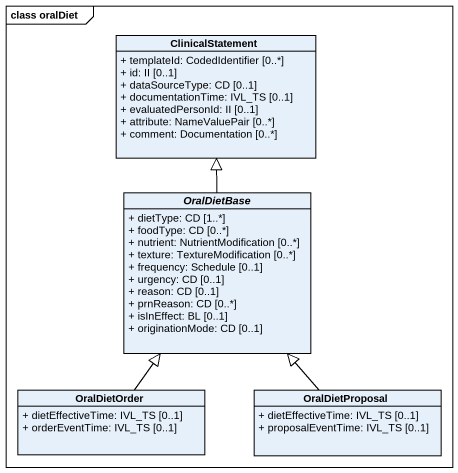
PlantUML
@startuml
mainframe class oralDiet
hide circle
hide empty members
skinparam classAttributeIconSize 0
class ClinicalStatement {
  + templateId: CodedIdentifier [0..*]
  + id: II [0..1]
  + dataSourceType: CD [0..1]
  + documentationTime: IVL_TS [0..1]
  + evaluatedPersonId: II [0..1]
  + attribute: NameValuePair [0..*]
  + comment: Documentation [0..*]
}
abstract class OralDietBase {
  + dietType: CD [1..*]
  + foodType: CD [0..*]
  + nutrient: NutrientModification [0..*]
  + texture: TextureModification [0..*]
  + frequency: Schedule [0..1]
  + urgency: CD [0..1]
  + reason: CD [0..1]
  + prnReason: CD [0..*]
  + isInEffect: BL [0..1]
  + originationMode: CD [0..1]
}
class OralDietOrder {
  + dietEffectiveTime: IVL_TS [0..1]
  + orderEventTime: IVL_TS [0..1]
}
class OralDietProposal {
  + dietEffectiveTime: IVL_TS [0..1]
  + proposalEventTime: IVL_TS [0..1]
}
OralDietBase -up-|> ClinicalStatement
OralDietOrder -up-|> OralDietBase
OralDietProposal -up-|> OralDietBase
@enduml
